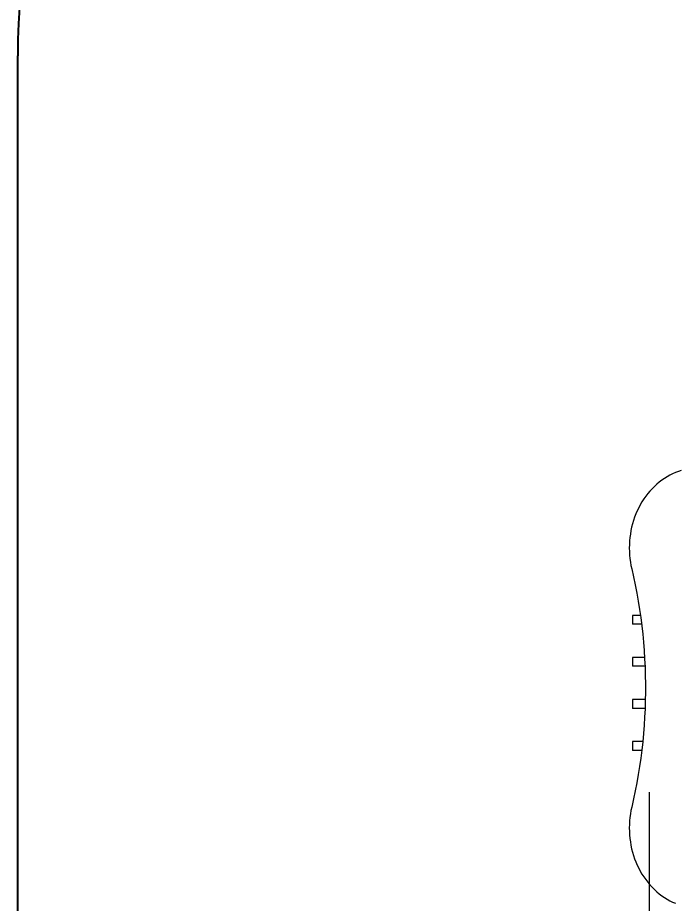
# Model space of a CAD drawing. Header units: millimetres. Extents: x -5010 to 6597, y -5069 to 5109.
# Drawn here: x -5010 to -3434, y -480 to 1625 of the extents above; entities that cross this region are included whole.
import ezdxf

# ---------------------------------------------------------------- set-up
doc = ezdxf.new("R2010")
doc.units = ezdxf.units.MM
for name, color, linetype in [('DiKom', 7, 'Continuous'), ('DIKOM_ОБЪЕКТ', 7, 'Continuous'), ('DIKOM_РАЗМЕР_ЗОНА', 7, 'Continuous'), ('DIKOM_РАЗМЕР_ОБЪЕКТА', 7, 'Continuous')]:
    doc.layers.add(name, color=color, linetype=linetype)
doc.styles.add('style1', font='arial.ttf', dxfattribs={"width": 0.8})
doc.dimstyles.new('1-50', dxfattribs={"dimtxt": 300, "dimasz": 200, "dimexe": 100, "dimexo": 0, "dimgap": 100, "dimtad": 1, "dimtxsty": 'style1', "dimcen": 200, "dimclrd": 7, "dimclre": 7, "dimclrt": 7, "dimadec": 1, "dimazin": 2, "dimtfac": 1, "dimtmove": 0, "dimatfit": 2, "dimfxl": 0, "dimlwd": 25, "dimlwe": 18, "dimarcsym": 0})

# ---------------------------------------------------------------- blocks, each defined once
blk = doc.blocks.new('*D10')
at = {"layer": 'Defpoints', "color": 0, "transparency": 16777216}
for p in [(3389.6, 467.8), (-3510.4, -215.5), (3389.6, -2964)]:
    blk.add_point(p, dxfattribs=at)
at = {"layer": 'DIKOM_РАЗМЕР_ОБЪЕКТА', "color": 7, "lineweight": 18, "transparency": 16777216}
for p, q in [((3389.6, 467.8), (3389.6, -3064)), ((-3510.4, -215.5), (-3510.4, -3064))]:
    blk.add_line(p, q, dxfattribs=at)
at = {"layer": 'DIKOM_РАЗМЕР_ОБЪЕКТА', "color": 7, "lineweight": 25, "transparency": 16777216}
blk.add_line((-3310.4, -2964), (3189.6, -2964), dxfattribs=at)
at = {"layer": 'DIKOM_РАЗМЕР_ОБЪЕКТА', "color": 7, "transparency": 16777216}
for points in [[(-3310.4, -2930.7), (-3310.4, -2997.4), (-3510.4, -2964)], [(3189.6, -2930.7), (3189.6, -2997.4), (3389.6, -2964)]]:
    blk.add_solid(points, dxfattribs=at)
at = {"layer": 'DIKOM_РАЗМЕР_ОБЪЕКТА', "color": 7, "transparency": 16777216, "insert": (-85, -2634.3), "char_height": 300, "attachment_point": 5, "style": 'style1'}
blk.add_mtext('{\\H1.5x;6900}', dxfattribs=at)
blk = doc.blocks.new('*D12')
at = {"layer": 'Defpoints', "color": 0, "transparency": 16777216}
for p in [(-5010.4, 5.4), (4889.6, 5.4), (-5010.4, -4969.2)]:
    blk.add_point(p, dxfattribs=at)
at = {"layer": 'DIKOM_РАЗМЕР_ЗОНА', "color": 7, "lineweight": 18, "transparency": 16777216}
for p, q in [((-5010.4, 5.4), (-5010.4, -5069.2)), ((4889.6, 5.4), (4889.6, -5069.2))]:
    blk.add_line(p, q, dxfattribs=at)
at = {"layer": 'DIKOM_РАЗМЕР_ЗОНА', "color": 7, "lineweight": 25, "transparency": 16777216}
blk.add_line((4689.6, -4969.2), (-4810.4, -4969.2), dxfattribs=at)
at = {"layer": 'DIKOM_РАЗМЕР_ЗОНА', "color": 7, "transparency": 16777216}
for points in [[(-4810.4, -4935.9), (-4810.4, -5002.6), (-5010.4, -4969.2)], [(4689.6, -4935.9), (4689.6, -5002.6), (4889.6, -4969.2)]]:
    blk.add_solid(points, dxfattribs=at)
at = {"layer": 'DIKOM_РАЗМЕР_ЗОНА', "color": 7, "transparency": 16777216, "insert": (-57.6, -4639.5), "char_height": 300, "attachment_point": 5, "style": 'style1'}
blk.add_mtext('{\\H1.5x;9900}', dxfattribs=at)

msp = doc.modelspace()

# ---------------------------------------------------------------- linework, layer by layer
at = {"layer": 'DiKom', "color": 3}
msp.add_line((-5010.441, -2926.587), (-5010.441, 1534.349), dxfattribs=at)
msp.add_arc((-3510.441, 1534.349), 1500, 90, 180, dxfattribs=at)
at = {"layer": 'DIKOM_ОБЪЕКТ', "color": 7, "linetype": 'Continuous', "lineweight": 15}
for p, q in [((-3549.441, 204.52), (-3549.441, 183.52)), ((-3548.111, 204.52), (-3549.441, 204.52)), ((-3531.046, 204.52), (-3548.111, 204.52)), ((-3548.111, 183.52), (-3549.441, 183.52)), ((-3528.288, 183.52), (-3548.111, 183.52)), ((-3549.441, 104.52), (-3549.441, 83.52)), ((-3548.111, 104.52), (-3549.441, 104.52)), ((-3521.152, 104.52), (-3548.111, 104.52)), ((-3548.111, 83.52), (-3549.441, 83.52)), ((-3520.107, 83.52), (-3548.111, 83.52)), ((-3549.441, 4.52), (-3549.441, -16.48)), ((-3548.111, 4.52), (-3549.441, 4.52)), ((-3519.347, 4.52), (-3548.111, 4.52)), ((-3548.111, -16.48), (-3549.441, -16.48)), ((-3519.988, -16.48), (-3548.111, -16.48)), ((-3549.441, -95.48), (-3549.441, -116.48)), ((-3548.111, -95.48), (-3549.441, -95.48)), ((-3525.585, -95.48), (-3548.111, -95.48)), ((-3548.111, -116.48), (-3549.441, -116.48)), ((-3527.928, -116.48), (-3548.111, -116.48))]:
    msp.add_line(p, q, dxfattribs=at)
at = {"layer": 'DIKOM_ОБЪЕКТ', "color": 7, "linetype": 'Continuous', "lineweight": 15, "flags": 128}
for points in [[(-3433.929, 548.88), (-3440.9, 546.62), (-3447.777, 544.008), (-3454.549, 541.049), (-3461.2, 537.748), (-3467.72, 534.113), (-3474.095, 530.151), (-3480.313, 525.868), (-3486.362, 521.274), (-3492.23, 516.377), (-3497.906, 511.187), (-3503.378, 505.713), (-3508.636, 499.967), (-3513.671, 493.959), (-3518.472, 487.701), (-3523.03, 481.206), (-3527.336, 474.485), (-3531.381, 467.552), (-3535.159, 460.42), (-3538.662, 453.104), (-3541.882, 445.616), (-3544.814, 437.972), (-3547.451, 430.187), (-3549.79, 422.275), (-3551.825, 414.252), (-3553.552, 406.133), (-3554.969, 397.935), (-3556.072, 389.672), (-3556.859, 381.362), (-3557.328, 373.02), (-3557.479, 364.661), (-3557.312, 356.304), (-3556.826, 347.962), (-3556.024, 339.654), (-3554.905, 331.394), (-3553.473, 323.199), (-3551.73, 315.085)], [(-3551.73, 315.085), (-3547.399, 295.978), (-3543.371, 276.783), (-3539.649, 257.506), (-3536.231, 238.153), (-3533.121, 218.732), (-3530.319, 199.248), (-3527.826, 179.709), (-3525.643, 160.119), (-3523.77, 140.488), (-3522.208, 120.819), (-3520.959, 101.122), (-3520.021, 81.401), (-3519.395, 61.663), (-3519.083, 41.916), (-3519.083, 22.165), (-3519.395, 2.418), (-3520.021, -17.319), (-3520.959, -37.04), (-3522.208, -56.738), (-3523.77, -76.406), (-3525.643, -96.038), (-3527.826, -115.627), (-3530.319, -135.167), (-3533.121, -154.651), (-3536.231, -174.072), (-3539.649, -193.425), (-3543.371, -212.702), (-3547.399, -231.897), (-3551.73, -251.004)], [(-3551.73, -251.004), (-3553.473, -259.118), (-3554.905, -267.313), (-3556.024, -275.573), (-3556.826, -283.881), (-3557.312, -292.222), (-3557.479, -300.58), (-3557.328, -308.938), (-3556.859, -317.281), (-3556.072, -325.591), (-3554.969, -333.854), (-3553.552, -342.052), (-3551.825, -350.171), (-3549.79, -358.194), (-3547.451, -366.106), (-3544.814, -373.891), (-3541.882, -381.535), (-3538.662, -389.022), (-3535.159, -396.339), (-3531.381, -403.471), (-3527.336, -410.404), (-3523.03, -417.125), (-3518.472, -423.62), (-3513.671, -429.878), (-3508.636, -435.886), (-3503.378, -441.632), (-3497.906, -447.106), (-3492.23, -452.296), (-3486.362, -457.193), (-3480.313, -461.787), (-3474.095, -466.07), (-3467.72, -470.032), (-3461.2, -473.667), (-3454.549, -476.967), (-3447.777, -479.926)]]:
    msp.add_lwpolyline(points, dxfattribs=at)

# ---------------------------------------------------------------- dimensions: what is measured, and where the dimension line sits
at = {"layer": 'DIKOM_РАЗМЕР_ЗОНА'}
dim = msp.add_linear_dim(base=(-5010.441, -4969.23), p1=(4889.559, 5.434), p2=(-5010.441, 5.434), text='{\\H1.5x;<>}', dimstyle='1-50', dxfattribs=at)
dim.commit()
dim.dimension.update_dxf_attribs({"geometry": '*D12', "text_midpoint": (-57.555, -4969.23), "dimtype": 160})
at = {"layer": 'DIKOM_РАЗМЕР_ОБЪЕКТА'}
dim = msp.add_linear_dim(base=(3389.559, -2964.05), p1=(-3510.441, -215.54), p2=(3389.559, 467.833), text='{\\H1.5x;<>}', dimstyle='1-50', dxfattribs=at)
dim.commit()
dim.dimension.update_dxf_attribs({"geometry": '*D10', "text_midpoint": (-85.014, -2964.05), "dimtype": 160})

doc.saveas('drawing.dxf')
